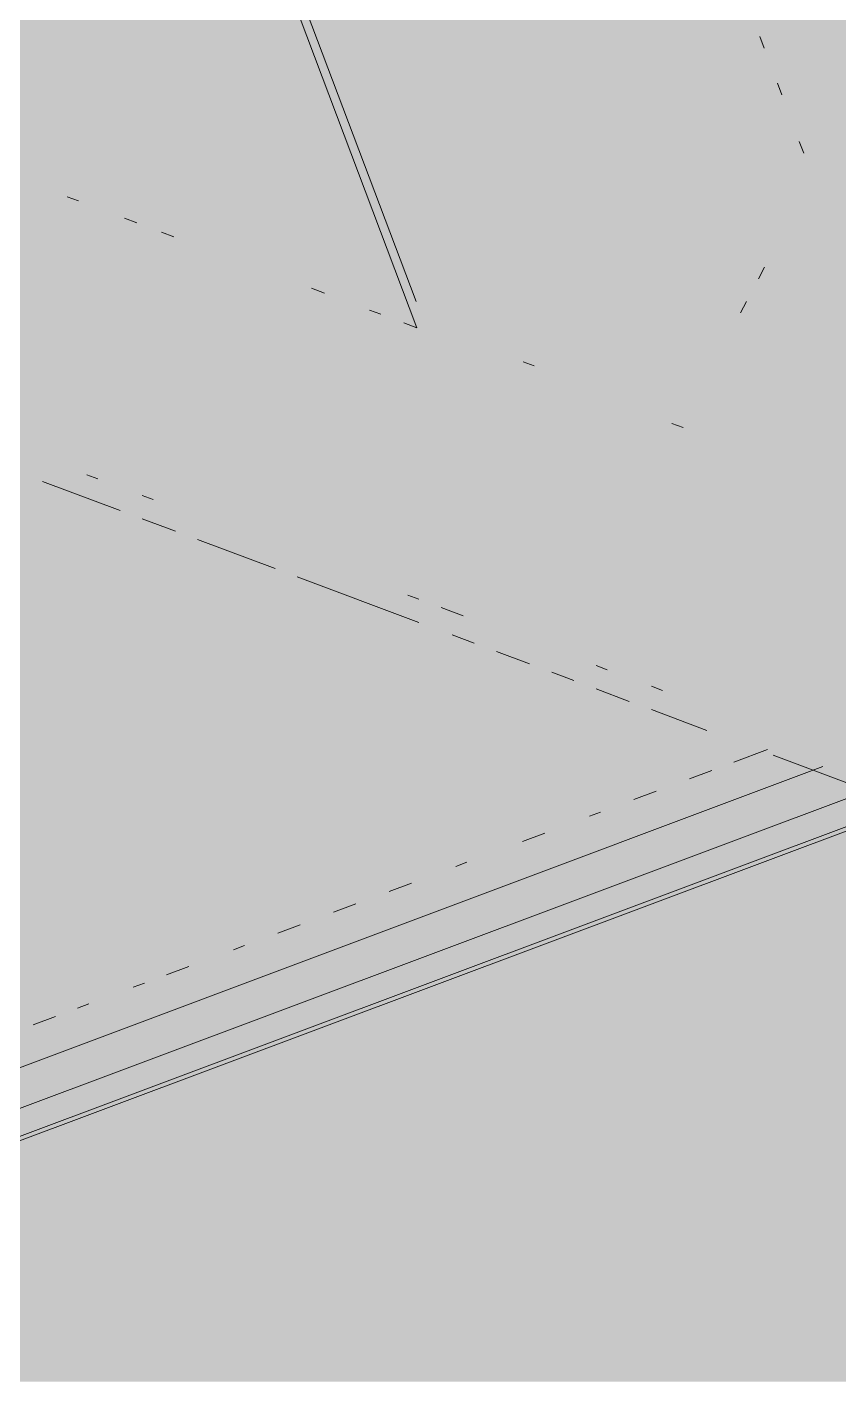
# Paper-space layout '03 3D Building and Roof' of a CAD drawing. Header units: millimetres. Extents: x 5 to 415, y 5 to 292.
# Drawn here: x 123.06 to 127.62, y 69.84 to 77.43 of the extents above; entities that cross this region are included whole.
import ezdxf

# ---------------------------------------------------------------- set-up
doc = ezdxf.new("R2010")
doc.units = ezdxf.units.MM
doc.layers.add('EXISTING', color=7, linetype='Continuous')
doc.layers.add('IMAGES', color=7, linetype='Continuous')

# ---------------------------------------------------------------- blocks, each defined once
blk = doc.blocks.new('SHEET_03')
at = {"layer": 'EXISTING', "color": 250, "lineweight": 9}
for p, q in [((124.552, 77.7235), (125.2433, 75.8934)), ((125.2482, 75.746), (124.5076, 77.7068)), ((127.1739, 77.3813), (127.1986, 77.316)), ((127.2727, 77.1199), (127.2974, 77.0545)), ((127.3961, 76.7931), (127.4208, 76.7277)), ((123.3467, 76.4583), (123.2838, 76.4819)), ((123.6049, 76.3616), (123.6743, 76.3356)), ((123.8132, 76.2836), (123.8826, 76.2575)), ((127.2009, 76.0858), (127.1672, 76.0218)), ((124.6557, 75.968), (124.7298, 75.9402)), ((127.0999, 75.894), (127.0662, 75.8301)), ((125.0453, 75.822), (124.9823, 75.8456)), ((125.1742, 75.7737), (125.2482, 75.746)), ((125.8446, 75.5559), (125.9075, 75.5323)), ((126.7438, 75.1857), (126.6809, 75.2093)), ((123.3941, 74.9212), (123.4563, 74.8979)), ((123.5806, 74.7202), (123.1454, 74.8832)), ((123.705, 74.8047), (123.7672, 74.7814)), ((123.8915, 74.6037), (123.705, 74.6736)), ((124.4511, 74.3941), (124.0159, 74.5571)), ((125.2594, 74.0913), (124.5755, 74.3475)), ((125.1973, 74.2457), (125.2594, 74.2224)), ((125.3838, 74.1758), (125.5081, 74.1292)), ((125.5703, 73.9748), (125.446, 74.0214)), ((125.8812, 73.8584), (125.6947, 73.9282)), ((126.2543, 73.8497), (126.3165, 73.8264)), ((126.1299, 73.7652), (126.0056, 73.8118)), ((126.4408, 73.6487), (126.2543, 73.7186)), ((126.5652, 73.7333), (126.6273, 73.71)), ((126.8761, 73.4857), (126.5652, 73.6021)), ((127.0291, 73.3073), (127.2166, 73.3775)), ((127.8087, 73.1363), (127.2491, 73.3459)), ((119.8436, 70.4029), (127.529, 73.2819)), ((126.7792, 73.2137), (126.9041, 73.2605)), ((127.8267, 73.165), (120.1413, 70.286)), ((126.4668, 73.0967), (126.5917, 73.1435)), ((120.3435, 70.2048), (127.9039, 73.037)), ((126.2168, 73.003), (126.2793, 73.0264)), ((120.3435, 70.1794), (127.7789, 72.9647)), ((125.8419, 72.8626), (125.9669, 72.9094)), ((125.467, 72.7222), (125.5295, 72.7456)), ((125.0921, 72.5817), (125.2171, 72.6285)), ((124.7797, 72.4647), (124.9047, 72.5115)), ((124.4673, 72.3477), (124.5923, 72.3945)), ((124.2174, 72.254), (124.2799, 72.2774)), ((123.8425, 72.1136), (123.9675, 72.1604)), ((123.655, 72.0434), (123.7175, 72.0668)), ((123.3426, 71.9263), (123.4051, 71.9498)), ((123.0927, 71.8327), (123.2177, 71.8795))]:
    blk.add_line(p, q, dxfattribs=at)
at = {"layer": 'IMAGES', "color": 7}
for points in [[(124.2841, 77.2), (124.4554, 77.2), (124.2841, 77.8857), (124.4554, 77.8857)], [(124.4554, 77.3714), (124.7982, 77.3714), (124.4554, 77.7143), (124.7982, 77.7143)], [(124.9695, 77.3714), (126.8545, 77.3714), (124.9695, 77.7143), (126.8545, 77.7143)], [(122.3991, 77.2), (124.2841, 77.2), (122.3991, 77.5429), (124.2841, 77.5429)], [(124.7982, 77.3714), (124.9695, 77.3714), (124.7982, 77.5429), (124.9695, 77.5429)], [(126.8545, 77.3714), (127.0259, 77.3714), (126.8545, 77.5429), (127.0259, 77.5429)], [(127.0259, 77.3714), (127.1973, 77.3714), (127.0259, 77.5429), (127.1973, 77.5429)], [(127.1973, 77.3714), (127.3686, 77.3714), (127.1973, 77.5429), (127.3686, 77.5429)], [(127.3686, 77.3714), (127.54, 77.3714), (127.3686, 77.5429), (127.54, 77.5429)], [(127.54, 77.2), (128.2254, 77.2), (127.54, 77.5429), (128.2254, 77.5429)], [(124.4554, 77.2), (124.6268, 77.2), (124.4554, 77.3714), (124.6268, 77.3714)], [(124.6268, 77.2), (124.7982, 77.2), (124.6268, 77.3714), (124.7982, 77.3714)], [(124.7982, 77.2), (124.9695, 77.2), (124.7982, 77.3714), (124.9695, 77.3714)], [(124.9695, 77.0286), (125.1409, 77.0286), (124.9695, 77.3714), (125.1409, 77.3714)], [(125.1409, 77.0286), (126.8545, 77.0286), (125.1409, 77.3714), (126.8545, 77.3714)], [(126.8545, 77.2), (127.0259, 77.2), (126.8545, 77.3714), (127.0259, 77.3714)], [(127.0259, 77.2), (127.3686, 77.2), (127.0259, 77.3714), (127.3686, 77.3714)], [(127.3686, 77.2), (127.54, 77.2), (127.3686, 77.3714), (127.54, 77.3714)], [(122.2277, 77.0286), (124.2841, 77.0286), (122.2277, 77.2), (124.2841, 77.2)], [(124.2841, 76.3429), (124.4554, 76.3429), (124.2841, 77.2), (124.4554, 77.2)], [(124.4554, 77.0286), (124.6268, 77.0286), (124.4554, 77.2), (124.6268, 77.2)], [(124.6268, 77.0286), (124.7982, 77.0286), (124.6268, 77.2), (124.7982, 77.2)], [(124.7982, 77.0286), (124.9695, 77.0286), (124.7982, 77.2), (124.9695, 77.2)], [(126.8545, 77.0286), (127.0259, 77.0286), (126.8545, 77.2), (127.0259, 77.2)], [(127.0259, 77.0286), (127.3686, 77.0286), (127.0259, 77.2), (127.3686, 77.2)], [(127.3686, 77.0286), (127.54, 77.0286), (127.3686, 77.2), (127.54, 77.2)], [(127.54, 76.8571), (127.7113, 76.8571), (127.54, 77.2), (127.7113, 77.2)], [(122.7418, 76.8571), (124.2841, 76.8571), (122.7418, 77.0286), (124.2841, 77.0286)], [(124.4554, 76.1714), (124.6268, 76.1714), (124.4554, 77.0286), (124.6268, 77.0286)], [(124.6268, 76.8571), (124.7982, 76.8571), (124.6268, 77.0286), (124.7982, 77.0286)], [(124.7982, 76.8571), (124.9695, 76.8571), (124.7982, 77.0286), (124.9695, 77.0286)], [(124.9695, 76.8571), (125.1409, 76.8571), (124.9695, 77.0286), (125.1409, 77.0286)], [(125.1409, 76.8571), (127.0259, 76.8571), (125.1409, 77.0286), (127.0259, 77.0286)], [(127.0259, 76.8571), (127.1973, 76.8571), (127.0259, 77.0286), (127.1973, 77.0286)], [(127.1973, 76.8571), (127.3686, 76.8571), (127.1973, 77.0286), (127.3686, 77.0286)], [(127.3686, 76.8571), (127.54, 76.8571), (127.3686, 77.0286), (127.54, 77.0286)], [(122.9132, 76.6857), (123.2559, 76.6857), (122.9132, 76.8571), (123.2559, 76.8571)], [(123.2559, 76.6857), (124.2841, 76.6857), (123.2559, 76.8571), (124.2841, 76.8571)], [(124.6268, 76.6857), (124.7982, 76.6857), (124.6268, 76.8571), (124.7982, 76.8571)], [(124.7982, 76.6857), (124.9695, 76.6857), (124.7982, 76.8571), (124.9695, 76.8571)], [(124.9695, 76.6857), (125.1409, 76.6857), (124.9695, 76.8571), (125.1409, 76.8571)], [(125.1409, 76.5143), (125.3123, 76.5143), (125.1409, 76.8571), (125.3123, 76.8571)], [(125.3123, 76.5143), (127.1973, 76.5143), (125.3123, 76.8571), (127.1973, 76.8571)], [(127.1973, 76.5143), (127.3686, 76.5143), (127.1973, 76.8571), (127.3686, 76.8571)], [(127.3686, 76.6857), (127.54, 76.6857), (127.3686, 76.8571), (127.54, 76.8571)], [(127.54, 76.1714), (127.7113, 76.1714), (127.54, 76.8571), (127.7113, 76.8571)], [(122.9132, 76.5143), (123.0845, 76.5143), (122.9132, 76.6857), (123.0845, 76.6857)], [(123.0845, 76.5143), (123.2559, 76.5143), (123.0845, 76.6857), (123.2559, 76.6857)], [(123.2559, 76.5143), (123.5986, 76.5143), (123.2559, 76.6857), (123.5986, 76.6857)], [(123.5986, 76.5143), (124.2841, 76.5143), (123.5986, 76.6857), (124.2841, 76.6857)], [(124.6268, 76.5143), (124.7982, 76.5143), (124.6268, 76.6857), (124.7982, 76.6857)], [(124.7982, 76.5143), (124.9695, 76.5143), (124.7982, 76.6857), (124.9695, 76.6857)], [(124.9695, 76.5143), (125.1409, 76.5143), (124.9695, 76.6857), (125.1409, 76.6857)], [(127.3686, 76.5143), (127.54, 76.5143), (127.3686, 76.6857), (127.54, 76.6857)], [(122.9132, 76.3429), (123.0845, 76.3429), (122.9132, 76.5143), (123.0845, 76.5143)], [(123.0845, 76.3429), (123.5986, 76.3429), (123.0845, 76.5143), (123.5986, 76.5143)], [(123.5986, 76.3429), (123.77, 76.3429), (123.5986, 76.5143), (123.77, 76.5143)], [(123.77, 76.3429), (123.9414, 76.3429), (123.77, 76.5143), (123.9414, 76.5143)], [(123.9414, 76.3429), (124.1127, 76.3429), (123.9414, 76.5143), (124.1127, 76.5143)], [(124.1127, 76.3429), (124.2841, 76.3429), (124.1127, 76.5143), (124.2841, 76.5143)], [(124.6268, 76.3429), (124.7982, 76.3429), (124.6268, 76.5143), (124.7982, 76.5143)], [(124.7982, 76.3429), (124.9695, 76.3429), (124.7982, 76.5143), (124.9695, 76.5143)], [(124.9695, 76.3429), (125.1409, 76.3429), (124.9695, 76.5143), (125.1409, 76.5143)], [(125.1409, 76.3429), (125.3123, 76.3429), (125.1409, 76.5143), (125.3123, 76.5143)], [(125.3123, 76.3429), (125.4836, 76.3429), (125.3123, 76.5143), (125.4836, 76.5143)], [(125.4836, 76.1714), (127.0259, 76.1714), (125.4836, 76.5143), (127.0259, 76.5143)], [(127.0259, 76.3429), (127.1973, 76.3429), (127.0259, 76.5143), (127.1973, 76.5143)], [(127.1973, 76.3429), (127.54, 76.3429), (127.1973, 76.5143), (127.54, 76.5143)], [(122.9132, 76.1714), (123.2559, 76.1714), (122.9132, 76.3429), (123.2559, 76.3429)], [(123.2559, 76.1714), (123.4273, 76.1714), (123.2559, 76.3429), (123.4273, 76.3429)], [(123.4273, 76.1714), (123.5986, 76.1714), (123.4273, 76.3429), (123.5986, 76.3429)], [(123.5986, 76.1714), (123.77, 76.1714), (123.5986, 76.3429), (123.77, 76.3429)], [(123.77, 76.1714), (123.9414, 76.1714), (123.77, 76.3429), (123.9414, 76.3429)], [(123.9414, 76.1714), (124.1127, 76.1714), (123.9414, 76.3429), (124.1127, 76.3429)], [(124.1127, 76.1714), (124.4554, 76.1714), (124.1127, 76.3429), (124.4554, 76.3429)], [(124.6268, 76.1714), (124.7982, 76.1714), (124.6268, 76.3429), (124.7982, 76.3429)], [(124.7982, 76.1714), (124.9695, 76.1714), (124.7982, 76.3429), (124.9695, 76.3429)], [(124.9695, 76.1714), (125.3123, 76.1714), (124.9695, 76.3429), (125.3123, 76.3429)], [(125.3123, 76.1714), (125.4836, 76.1714), (125.3123, 76.3429), (125.4836, 76.3429)], [(127.0259, 76.1714), (127.1973, 76.1714), (127.0259, 76.3429), (127.1973, 76.3429)], [(127.1973, 76.1714), (127.3686, 76.1714), (127.1973, 76.3429), (127.3686, 76.3429)], [(127.3686, 76.1714), (127.54, 76.1714), (127.3686, 76.3429), (127.54, 76.3429)], [(121.5423, 76), (123.2559, 76), (121.5423, 76.1714), (123.2559, 76.1714)], [(123.2559, 76), (123.5986, 76), (123.2559, 76.1714), (123.5986, 76.1714)], [(123.5986, 76), (123.77, 76), (123.5986, 76.1714), (123.77, 76.1714)], [(123.77, 76), (123.9414, 76), (123.77, 76.1714), (123.9414, 76.1714)], [(123.9414, 76), (124.2841, 76), (123.9414, 76.1714), (124.2841, 76.1714)], [(124.2841, 76), (124.4554, 76), (124.2841, 76.1714), (124.4554, 76.1714)], [(124.4554, 76), (124.6268, 76), (124.4554, 76.1714), (124.6268, 76.1714)], [(124.6268, 76), (124.7982, 76), (124.6268, 76.1714), (124.7982, 76.1714)], [(124.7982, 76), (124.9695, 76), (124.7982, 76.1714), (124.9695, 76.1714)], [(124.9695, 76), (125.1409, 76), (124.9695, 76.1714), (125.1409, 76.1714)], [(125.1409, 76), (125.3123, 76), (125.1409, 76.1714), (125.3123, 76.1714)], [(125.3123, 76), (125.4836, 76), (125.3123, 76.1714), (125.4836, 76.1714)], [(125.4836, 76), (126.8545, 76), (125.4836, 76.1714), (126.8545, 76.1714)], [(126.8545, 75.8286), (127.0259, 75.8286), (126.8545, 76.1714), (127.0259, 76.1714)], [(127.0259, 76), (127.3686, 76), (127.0259, 76.1714), (127.3686, 76.1714)], [(127.3686, 75.8286), (127.54, 75.8286), (127.3686, 76.1714), (127.54, 76.1714)], [(127.54, 76), (128.2254, 76), (127.54, 76.1714), (128.2254, 76.1714)], [(122.0564, 75.8286), (123.77, 75.8286), (122.0564, 76), (123.77, 76)], [(123.77, 75.8286), (123.9414, 75.8286), (123.77, 76), (123.9414, 76)], [(123.9414, 75.8286), (124.1127, 75.8286), (123.9414, 76), (124.1127, 76)], [(124.1127, 75.8286), (124.2841, 75.8286), (124.1127, 76), (124.2841, 76)], [(124.2841, 75.8286), (124.4554, 75.8286), (124.2841, 76), (124.4554, 76)], [(124.4554, 75.8286), (124.6268, 75.8286), (124.4554, 76), (124.6268, 76)], [(124.6268, 75.8286), (124.7982, 75.8286), (124.6268, 76), (124.7982, 76)], [(124.7982, 75.6571), (124.9695, 75.6571), (124.7982, 76), (124.9695, 76)], [(124.9695, 75.8286), (125.1409, 75.8286), (124.9695, 76), (125.1409, 76)], [(125.1409, 75.6571), (125.3123, 75.6571), (125.1409, 76), (125.3123, 76)], [(125.3123, 75.8286), (125.4836, 75.8286), (125.3123, 76), (125.4836, 76)], [(125.4836, 75.8286), (125.655, 75.8286), (125.4836, 76), (125.655, 76)], [(125.655, 75.8286), (126.8545, 75.8286), (125.655, 76), (126.8545, 76)], [(127.0259, 75.8286), (127.1973, 75.8286), (127.0259, 76), (127.1973, 76)], [(127.1973, 75.8286), (127.3686, 75.8286), (127.1973, 76), (127.3686, 76)], [(127.54, 75.8286), (128.3968, 75.8286), (127.54, 76), (128.3968, 76)], [(122.5704, 75.6571), (124.2841, 75.6571), (122.5704, 75.8286), (124.2841, 75.8286)], [(124.2841, 75.6571), (124.4554, 75.6571), (124.2841, 75.8286), (124.4554, 75.8286)], [(124.4554, 75.6571), (124.6268, 75.6571), (124.4554, 75.8286), (124.6268, 75.8286)], [(124.6268, 75.6571), (124.7982, 75.6571), (124.6268, 75.8286), (124.7982, 75.8286)], [(124.9695, 75.6571), (125.1409, 75.6571), (124.9695, 75.8286), (125.1409, 75.8286)], [(125.3123, 75.6571), (125.4836, 75.6571), (125.3123, 75.8286), (125.4836, 75.8286)], [(125.4836, 75.6571), (125.655, 75.6571), (125.4836, 75.8286), (125.655, 75.8286)], [(125.655, 75.6571), (125.8263, 75.6571), (125.655, 75.8286), (125.8263, 75.8286)], [(125.8263, 75.6571), (125.9977, 75.6571), (125.8263, 75.8286), (125.9977, 75.8286)], [(125.9977, 75.6571), (126.6832, 75.6571), (125.9977, 75.8286), (126.6832, 75.8286)], [(126.6832, 75.6571), (126.8545, 75.6571), (126.6832, 75.8286), (126.8545, 75.8286)], [(126.8545, 75.4857), (127.0259, 75.4857), (126.8545, 75.8286), (127.0259, 75.8286)], [(127.0259, 75.6571), (127.1973, 75.6571), (127.0259, 75.8286), (127.1973, 75.8286)], [(127.1973, 75.6571), (127.3686, 75.6571), (127.1973, 75.8286), (127.3686, 75.8286)], [(127.3686, 75.4857), (128.3968, 75.4857), (127.3686, 75.8286), (128.3968, 75.8286)], [(122.9132, 75.4857), (123.0845, 75.4857), (122.9132, 75.6571), (123.0845, 75.6571)], [(123.0845, 75.4857), (123.2559, 75.4857), (123.0845, 75.6571), (123.2559, 75.6571)], [(123.2559, 75.4857), (124.6268, 75.4857), (123.2559, 75.6571), (124.6268, 75.6571)], [(124.6268, 75.4857), (125.1409, 75.4857), (124.6268, 75.6571), (125.1409, 75.6571)], [(125.1409, 75.4857), (125.4836, 75.4857), (125.1409, 75.6571), (125.4836, 75.6571)], [(125.4836, 75.4857), (125.655, 75.4857), (125.4836, 75.6571), (125.655, 75.6571)], [(125.655, 75.4857), (125.8263, 75.4857), (125.655, 75.6571), (125.8263, 75.6571)], [(125.8263, 75.3143), (125.9977, 75.3143), (125.8263, 75.6571), (125.9977, 75.6571)], [(125.9977, 75.4857), (126.1691, 75.4857), (125.9977, 75.6571), (126.1691, 75.6571)], [(126.1691, 75.4857), (126.3404, 75.4857), (126.1691, 75.6571), (126.3404, 75.6571)], [(126.3404, 75.4857), (126.5118, 75.4857), (126.3404, 75.6571), (126.5118, 75.6571)], [(126.5118, 75.4857), (126.8545, 75.4857), (126.5118, 75.6571), (126.8545, 75.6571)], [(127.0259, 75.4857), (127.1973, 75.4857), (127.0259, 75.6571), (127.1973, 75.6571)], [(127.1973, 75.4857), (127.3686, 75.4857), (127.1973, 75.6571), (127.3686, 75.6571)], [(122.7418, 75.3143), (123.0845, 75.3143), (122.7418, 75.4857), (123.0845, 75.4857)], [(123.0845, 75.3143), (123.2559, 75.3143), (123.0845, 75.4857), (123.2559, 75.4857)], [(123.2559, 75.3143), (123.4273, 75.3143), (123.2559, 75.4857), (123.4273, 75.4857)], [(123.4273, 75.3143), (125.1409, 75.3143), (123.4273, 75.4857), (125.1409, 75.4857)], [(125.1409, 75.3143), (125.4836, 75.3143), (125.1409, 75.4857), (125.4836, 75.4857)], [(125.4836, 75.3143), (125.655, 75.3143), (125.4836, 75.4857), (125.655, 75.4857)], [(125.655, 75.3143), (125.8263, 75.3143), (125.655, 75.4857), (125.8263, 75.4857)], [(125.9977, 75.3143), (126.1691, 75.3143), (125.9977, 75.4857), (126.1691, 75.4857)], [(126.1691, 75.3143), (126.3404, 75.3143), (126.1691, 75.4857), (126.3404, 75.4857)], [(126.3404, 75.3143), (126.5118, 75.3143), (126.3404, 75.4857), (126.5118, 75.4857)], [(126.5118, 75.3143), (126.6832, 75.3143), (126.5118, 75.4857), (126.6832, 75.4857)], [(126.6832, 75.3143), (126.8545, 75.3143), (126.6832, 75.4857), (126.8545, 75.4857)], [(126.8545, 75.3143), (127.1973, 75.3143), (126.8545, 75.4857), (127.1973, 75.4857)], [(127.1973, 75.3143), (128.2254, 75.3143), (127.1973, 75.4857), (128.2254, 75.4857)], [(122.7418, 75.1429), (123.0845, 75.1429), (122.7418, 75.3143), (123.0845, 75.3143)], [(123.0845, 75.1429), (123.2559, 75.1429), (123.0845, 75.3143), (123.2559, 75.3143)], [(123.2559, 75.1429), (123.77, 75.1429), (123.2559, 75.3143), (123.77, 75.3143)], [(123.77, 75.1429), (123.9414, 75.1429), (123.77, 75.3143), (123.9414, 75.3143)], [(123.9414, 75.1429), (125.4836, 75.1429), (123.9414, 75.3143), (125.4836, 75.3143)], [(125.4836, 75.1429), (125.655, 75.1429), (125.4836, 75.3143), (125.655, 75.3143)], [(125.655, 75.1429), (125.8263, 75.1429), (125.655, 75.3143), (125.8263, 75.3143)], [(125.8263, 75.1429), (125.9977, 75.1429), (125.8263, 75.3143), (125.9977, 75.3143)], [(125.9977, 75.1429), (126.1691, 75.1429), (125.9977, 75.3143), (126.1691, 75.3143)], [(126.1691, 75.1429), (126.3404, 75.1429), (126.1691, 75.3143), (126.3404, 75.3143)], [(126.3404, 75.1429), (126.5118, 75.1429), (126.3404, 75.3143), (126.5118, 75.3143)], [(126.5118, 75.1429), (126.8545, 75.1429), (126.5118, 75.3143), (126.8545, 75.3143)], [(126.8545, 75.1429), (127.0259, 75.1429), (126.8545, 75.3143), (127.0259, 75.3143)], [(127.0259, 75.1429), (127.1973, 75.1429), (127.0259, 75.3143), (127.1973, 75.3143)], [(127.1973, 75.1429), (127.3686, 75.1429), (127.1973, 75.3143), (127.3686, 75.3143)], [(127.3686, 75.1429), (128.2254, 75.1429), (127.3686, 75.3143), (128.2254, 75.3143)], [(122.9132, 74.8), (123.0845, 74.8), (122.9132, 75.1429), (123.0845, 75.1429)], [(123.0845, 74.9714), (123.2559, 74.9714), (123.0845, 75.1429), (123.2559, 75.1429)], [(123.2559, 74.9714), (123.4273, 74.9714), (123.2559, 75.1429), (123.4273, 75.1429)], [(123.4273, 74.9714), (123.5986, 74.9714), (123.4273, 75.1429), (123.5986, 75.1429)], [(123.5986, 74.9714), (123.77, 74.9714), (123.5986, 75.1429), (123.77, 75.1429)], [(123.77, 74.9714), (123.9414, 74.9714), (123.77, 75.1429), (123.9414, 75.1429)], [(123.9414, 74.9714), (124.2841, 74.9714), (123.9414, 75.1429), (124.2841, 75.1429)], [(124.2841, 74.9714), (124.7982, 74.9714), (124.2841, 75.1429), (124.7982, 75.1429)], [(124.7982, 74.9714), (124.9695, 74.9714), (124.7982, 75.1429), (124.9695, 75.1429)], [(124.9695, 74.9714), (125.9977, 74.9714), (124.9695, 75.1429), (125.9977, 75.1429)], [(125.9977, 74.9714), (126.1691, 74.9714), (125.9977, 75.1429), (126.1691, 75.1429)], [(126.1691, 74.9714), (126.3404, 74.9714), (126.1691, 75.1429), (126.3404, 75.1429)], [(126.3404, 74.9714), (126.5118, 74.9714), (126.3404, 75.1429), (126.5118, 75.1429)], [(126.5118, 74.9714), (126.6832, 74.9714), (126.5118, 75.1429), (126.6832, 75.1429)], [(126.6832, 74.9714), (126.8545, 74.9714), (126.6832, 75.1429), (126.8545, 75.1429)], [(126.8545, 74.9714), (127.1973, 74.9714), (126.8545, 75.1429), (127.1973, 75.1429)], [(127.1973, 74.9714), (127.3686, 74.9714), (127.1973, 75.1429), (127.3686, 75.1429)], [(127.3686, 74.9714), (127.7113, 74.9714), (127.3686, 75.1429), (127.7113, 75.1429)], [(123.0845, 74.8), (123.2559, 74.8), (123.0845, 74.9714), (123.2559, 74.9714)], [(123.2559, 74.8), (123.4273, 74.8), (123.2559, 74.9714), (123.4273, 74.9714)], [(123.4273, 74.8), (123.5986, 74.8), (123.4273, 74.9714), (123.5986, 74.9714)], [(123.5986, 74.8), (123.77, 74.8), (123.5986, 74.9714), (123.77, 74.9714)], [(123.77, 74.8), (124.1127, 74.8), (123.77, 74.9714), (124.1127, 74.9714)], [(124.1127, 74.8), (124.6268, 74.8), (124.1127, 74.9714), (124.6268, 74.9714)], [(124.6268, 74.8), (124.7982, 74.8), (124.6268, 74.9714), (124.7982, 74.9714)], [(124.7982, 74.8), (124.9695, 74.8), (124.7982, 74.9714), (124.9695, 74.9714)], [(124.9695, 74.8), (125.1409, 74.8), (124.9695, 74.9714), (125.1409, 74.9714)], [(125.1409, 74.8), (126.5118, 74.8), (125.1409, 74.9714), (126.5118, 74.9714)], [(126.5118, 74.8), (126.6832, 74.8), (126.5118, 74.9714), (126.6832, 74.9714)], [(126.6832, 74.8), (126.8545, 74.8), (126.6832, 74.9714), (126.8545, 74.9714)], [(126.8545, 74.8), (127.0259, 74.8), (126.8545, 74.9714), (127.0259, 74.9714)], [(127.0259, 74.8), (127.1973, 74.8), (127.0259, 74.9714), (127.1973, 74.9714)], [(127.1973, 74.8), (127.54, 74.8), (127.1973, 74.9714), (127.54, 74.9714)], [(127.54, 74.8), (127.7113, 74.8), (127.54, 74.9714), (127.7113, 74.9714)], [(122.9132, 74.6286), (123.0845, 74.6286), (122.9132, 74.8), (123.0845, 74.8)], [(123.0845, 74.6286), (123.4273, 74.6286), (123.0845, 74.8), (123.4273, 74.8)], [(123.4273, 74.6286), (123.9414, 74.6286), (123.4273, 74.8), (123.9414, 74.8)], [(123.9414, 74.4571), (124.1127, 74.4571), (123.9414, 74.8), (124.1127, 74.8)], [(124.1127, 74.6286), (124.2841, 74.6286), (124.1127, 74.8), (124.2841, 74.8)], [(124.2841, 74.6286), (124.4554, 74.6286), (124.2841, 74.8), (124.4554, 74.8)], [(124.4554, 74.6286), (124.7982, 74.6286), (124.4554, 74.8), (124.7982, 74.8)], [(124.7982, 74.6286), (124.9695, 74.6286), (124.7982, 74.8), (124.9695, 74.8)], [(124.9695, 74.4571), (125.1409, 74.4571), (124.9695, 74.8), (125.1409, 74.8)], [(125.1409, 74.6286), (126.8545, 74.6286), (125.1409, 74.8), (126.8545, 74.8)], [(126.8545, 74.6286), (127.0259, 74.6286), (126.8545, 74.8), (127.0259, 74.8)], [(127.0259, 74.6286), (127.1973, 74.6286), (127.0259, 74.8), (127.1973, 74.8)], [(127.1973, 74.6286), (127.54, 74.6286), (127.1973, 74.8), (127.54, 74.8)], [(127.54, 74.6286), (127.7113, 74.6286), (127.54, 74.8), (127.7113, 74.8)], [(113.6596, 74.4571), (123.0845, 74.4571), (113.6596, 74.6286), (123.0845, 74.6286)], [(123.0845, 74.4571), (123.4273, 74.4571), (123.0845, 74.6286), (123.4273, 74.6286)], [(123.4273, 74.4571), (123.5986, 74.4571), (123.4273, 74.6286), (123.5986, 74.6286)], [(123.5986, 74.4571), (123.77, 74.4571), (123.5986, 74.6286), (123.77, 74.6286)], [(123.77, 74.4571), (123.9414, 74.4571), (123.77, 74.6286), (123.9414, 74.6286)], [(124.1127, 74.4571), (124.2841, 74.4571), (124.1127, 74.6286), (124.2841, 74.6286)], [(124.2841, 74.4571), (124.4554, 74.4571), (124.2841, 74.6286), (124.4554, 74.6286)], [(124.4554, 74.4571), (124.6268, 74.4571), (124.4554, 74.6286), (124.6268, 74.6286)], [(124.6268, 74.4571), (124.7982, 74.4571), (124.6268, 74.6286), (124.7982, 74.6286)], [(124.7982, 74.4571), (124.9695, 74.4571), (124.7982, 74.6286), (124.9695, 74.6286)], [(125.1409, 74.4571), (125.4836, 74.4571), (125.1409, 74.6286), (125.4836, 74.6286)], [(125.4836, 74.2857), (125.655, 74.2857), (125.4836, 74.6286), (125.655, 74.6286)], [(125.655, 74.4571), (127.54, 74.4571), (125.655, 74.6286), (127.54, 74.6286)], [(127.54, 74.4571), (127.7113, 74.4571), (127.54, 74.6286), (127.7113, 74.6286)], [(113.3168, 74.2857), (123.4273, 74.2857), (113.3168, 74.4571), (123.4273, 74.4571)], [(123.4273, 74.2857), (123.5986, 74.2857), (123.4273, 74.4571), (123.5986, 74.4571)], [(123.5986, 74.2857), (123.9414, 74.2857), (123.5986, 74.4571), (123.9414, 74.4571)], [(123.9414, 74.2857), (124.2841, 74.2857), (123.9414, 74.4571), (124.2841, 74.4571)], [(124.2841, 74.2857), (124.4554, 74.2857), (124.2841, 74.4571), (124.4554, 74.4571)], [(124.4554, 74.2857), (124.6268, 74.2857), (124.4554, 74.4571), (124.6268, 74.4571)], [(124.6268, 74.2857), (124.7982, 74.2857), (124.6268, 74.4571), (124.7982, 74.4571)], [(124.7982, 74.2857), (125.1409, 74.2857), (124.7982, 74.4571), (125.1409, 74.4571)], [(125.1409, 74.2857), (125.3123, 74.2857), (125.1409, 74.4571), (125.3123, 74.4571)], [(125.3123, 74.2857), (125.4836, 74.2857), (125.3123, 74.4571), (125.4836, 74.4571)], [(125.655, 74.2857), (125.9977, 74.2857), (125.655, 74.4571), (125.9977, 74.4571)], [(125.9977, 74.2857), (126.3404, 74.2857), (125.9977, 74.4571), (126.3404, 74.4571)], [(126.3404, 74.2857), (126.5118, 74.2857), (126.3404, 74.4571), (126.5118, 74.4571)], [(126.5118, 74.2857), (126.6832, 74.2857), (126.5118, 74.4571), (126.6832, 74.4571)], [(126.6832, 74.2857), (127.7113, 74.2857), (126.6832, 74.4571), (127.7113, 74.4571)], [(112.8027, 74.1143), (123.9414, 74.1143), (112.8027, 74.2857), (123.9414, 74.2857)], [(123.9414, 74.1143), (124.4554, 74.1143), (123.9414, 74.2857), (124.4554, 74.2857)], [(124.4554, 74.1143), (124.6268, 74.1143), (124.4554, 74.2857), (124.6268, 74.2857)], [(124.6268, 74.1143), (124.9695, 74.1143), (124.6268, 74.2857), (124.9695, 74.2857)], [(124.9695, 74.1143), (125.1409, 74.1143), (124.9695, 74.2857), (125.1409, 74.2857)], [(125.1409, 74.1143), (125.3123, 74.1143), (125.1409, 74.2857), (125.3123, 74.2857)], [(125.3123, 73.9429), (125.4836, 73.9429), (125.3123, 74.2857), (125.4836, 74.2857)], [(125.4836, 74.1143), (125.655, 74.1143), (125.4836, 74.2857), (125.655, 74.2857)], [(125.655, 74.1143), (125.8263, 74.1143), (125.655, 74.2857), (125.8263, 74.2857)], [(125.8263, 74.1143), (126.1691, 74.1143), (125.8263, 74.2857), (126.1691, 74.2857)], [(126.1691, 74.1143), (126.5118, 74.1143), (126.1691, 74.2857), (126.5118, 74.2857)], [(126.5118, 74.1143), (126.6832, 74.1143), (126.5118, 74.2857), (126.6832, 74.2857)], [(126.6832, 74.1143), (126.8545, 74.1143), (126.6832, 74.2857), (126.8545, 74.2857)], [(126.8545, 74.1143), (128.2254, 74.1143), (126.8545, 74.2857), (128.2254, 74.2857)], [(112.2887, 73.9429), (124.4554, 73.9429), (112.2887, 74.1143), (124.4554, 74.1143)], [(124.4554, 73.9429), (124.6268, 73.9429), (124.4554, 74.1143), (124.6268, 74.1143)], [(124.6268, 73.9429), (124.7982, 73.9429), (124.6268, 74.1143), (124.7982, 74.1143)], [(124.7982, 73.9429), (125.1409, 73.9429), (124.7982, 74.1143), (125.1409, 74.1143)], [(125.1409, 73.9429), (125.3123, 73.9429), (125.1409, 74.1143), (125.3123, 74.1143)], [(125.4836, 73.9429), (125.655, 73.9429), (125.4836, 74.1143), (125.655, 74.1143)], [(125.655, 73.9429), (125.9977, 73.9429), (125.655, 74.1143), (125.9977, 74.1143)], [(125.9977, 73.9429), (126.1691, 73.9429), (125.9977, 74.1143), (126.1691, 74.1143)], [(126.1691, 73.9429), (126.3404, 73.9429), (126.1691, 74.1143), (126.3404, 74.1143)], [(126.3404, 73.9429), (126.5118, 73.9429), (126.3404, 74.1143), (126.5118, 74.1143)], [(126.5118, 73.9429), (126.6832, 73.9429), (126.5118, 74.1143), (126.6832, 74.1143)], [(126.6832, 73.9429), (127.0259, 73.9429), (126.6832, 74.1143), (127.0259, 74.1143)], [(127.0259, 73.9429), (127.1973, 73.9429), (127.0259, 74.1143), (127.1973, 74.1143)], [(127.1973, 73.9429), (128.2254, 73.9429), (127.1973, 74.1143), (128.2254, 74.1143)], [(111.9459, 73.7714), (124.7982, 73.7714), (111.9459, 73.9429), (124.7982, 73.9429)], [(124.7982, 73.7714), (125.1409, 73.7714), (124.7982, 73.9429), (125.1409, 73.9429)], [(125.1409, 73.7714), (125.3123, 73.7714), (125.1409, 73.9429), (125.3123, 73.9429)], [(125.3123, 73.7714), (125.4836, 73.7714), (125.3123, 73.9429), (125.4836, 73.9429)], [(125.4836, 73.7714), (125.655, 73.7714), (125.4836, 73.9429), (125.655, 73.9429)], [(125.655, 73.7714), (126.1691, 73.7714), (125.655, 73.9429), (126.1691, 73.9429)], [(126.1691, 73.7714), (126.3404, 73.7714), (126.1691, 73.9429), (126.3404, 73.9429)], [(126.3404, 73.7714), (126.6832, 73.7714), (126.3404, 73.9429), (126.6832, 73.9429)], [(126.6832, 73.7714), (126.8545, 73.7714), (126.6832, 73.9429), (126.8545, 73.9429)], [(126.8545, 73.7714), (127.1973, 73.7714), (126.8545, 73.9429), (127.1973, 73.9429)], [(127.1973, 73.6), (127.3686, 73.6), (127.1973, 73.9429), (127.3686, 73.9429)], [(127.3686, 73.7714), (128.3968, 73.7714), (127.3686, 73.9429), (128.3968, 73.9429)], [(111.7746, 73.6), (125.3123, 73.6), (111.7746, 73.7714), (125.3123, 73.7714)], [(125.3123, 73.6), (125.4836, 73.6), (125.3123, 73.7714), (125.4836, 73.7714)], [(125.4836, 73.6), (125.655, 73.6), (125.4836, 73.7714), (125.655, 73.7714)], [(125.655, 73.6), (125.9977, 73.6), (125.655, 73.7714), (125.9977, 73.7714)], [(125.9977, 73.6), (126.3404, 73.6), (125.9977, 73.7714), (126.3404, 73.7714)], [(126.3404, 73.6), (126.5118, 73.6), (126.3404, 73.7714), (126.5118, 73.7714)], [(126.5118, 73.4286), (126.6832, 73.4286), (126.5118, 73.7714), (126.6832, 73.7714)], [(126.6832, 73.6), (126.8545, 73.6), (126.6832, 73.7714), (126.8545, 73.7714)], [(126.8545, 73.6), (127.0259, 73.6), (126.8545, 73.7714), (127.0259, 73.7714)], [(127.0259, 73.6), (127.1973, 73.6), (127.0259, 73.7714), (127.1973, 73.7714)], [(127.3686, 73.6), (127.7113, 73.6), (127.3686, 73.7714), (127.7113, 73.7714)], [(112.1173, 73.4286), (125.8263, 73.4286), (112.1173, 73.6), (125.8263, 73.6)], [(125.8263, 73.4286), (125.9977, 73.4286), (125.8263, 73.6), (125.9977, 73.6)], [(125.9977, 73.4286), (126.1691, 73.4286), (125.9977, 73.6), (126.1691, 73.6)], [(126.1691, 73.4286), (126.3404, 73.4286), (126.1691, 73.6), (126.3404, 73.6)], [(126.3404, 73.4286), (126.5118, 73.4286), (126.3404, 73.6), (126.5118, 73.6)], [(126.6832, 73.4286), (127.0259, 73.4286), (126.6832, 73.6), (127.0259, 73.6)], [(127.0259, 73.4286), (127.3686, 73.4286), (127.0259, 73.6), (127.3686, 73.6)], [(127.3686, 73.4286), (127.54, 73.4286), (127.3686, 73.6), (127.54, 73.6)], [(127.54, 73.4286), (127.7113, 73.4286), (127.54, 73.6), (127.7113, 73.6)], [(112.46, 73.2571), (125.9977, 73.2571), (112.46, 73.4286), (125.9977, 73.4286)], [(125.9977, 73.2571), (126.1691, 73.2571), (125.9977, 73.4286), (126.1691, 73.4286)], [(126.1691, 73.2571), (126.5118, 73.2571), (126.1691, 73.4286), (126.5118, 73.4286)], [(126.5118, 73.2571), (126.8545, 73.2571), (126.5118, 73.4286), (126.8545, 73.4286)], [(126.8545, 73.2571), (127.0259, 73.2571), (126.8545, 73.4286), (127.0259, 73.4286)], [(127.0259, 73.2571), (127.1973, 73.2571), (127.0259, 73.4286), (127.1973, 73.4286)], [(127.1973, 73.2571), (127.3686, 73.2571), (127.1973, 73.4286), (127.3686, 73.4286)], [(127.3686, 73.2571), (127.54, 73.2571), (127.3686, 73.4286), (127.54, 73.4286)], [(127.54, 73.2571), (127.7113, 73.2571), (127.54, 73.4286), (127.7113, 73.4286)], [(113.1455, 73.0857), (125.655, 73.0857), (113.1455, 73.2571), (125.655, 73.2571)], [(125.655, 73.0857), (125.8263, 73.0857), (125.655, 73.2571), (125.8263, 73.2571)], [(125.8263, 73.0857), (125.9977, 73.0857), (125.8263, 73.2571), (125.9977, 73.2571)], [(125.9977, 72.9143), (126.1691, 72.9143), (125.9977, 73.2571), (126.1691, 73.2571)], [(126.1691, 73.0857), (126.3404, 73.0857), (126.1691, 73.2571), (126.3404, 73.2571)], [(126.3404, 73.0857), (126.5118, 73.0857), (126.3404, 73.2571), (126.5118, 73.2571)], [(126.5118, 73.0857), (127.3686, 73.0857), (126.5118, 73.2571), (127.3686, 73.2571)], [(127.3686, 73.0857), (128.0541, 73.0857), (127.3686, 73.2571), (128.0541, 73.2571)], [(113.3168, 72.9143), (125.1409, 72.9143), (113.3168, 73.0857), (125.1409, 73.0857)], [(125.1409, 72.9143), (125.3123, 72.9143), (125.1409, 73.0857), (125.3123, 73.0857)], [(125.3123, 72.9143), (125.655, 72.9143), (125.3123, 73.0857), (125.655, 73.0857)], [(125.655, 72.9143), (125.8263, 72.9143), (125.655, 73.0857), (125.8263, 73.0857)], [(125.8263, 72.9143), (125.9977, 72.9143), (125.8263, 73.0857), (125.9977, 73.0857)], [(126.1691, 72.9143), (126.6832, 72.9143), (126.1691, 73.0857), (126.6832, 73.0857)], [(126.6832, 72.9143), (127.0259, 72.9143), (126.6832, 73.0857), (127.0259, 73.0857)], [(127.0259, 72.9143), (127.3686, 72.9143), (127.0259, 73.0857), (127.3686, 73.0857)], [(127.3686, 72.9143), (127.7113, 72.9143), (127.3686, 73.0857), (127.7113, 73.0857)], [(114.0023, 72.7429), (124.7982, 72.7429), (114.0023, 72.9143), (124.7982, 72.9143)], [(124.7982, 72.7429), (125.1409, 72.7429), (124.7982, 72.9143), (125.1409, 72.9143)], [(125.1409, 72.7429), (125.3123, 72.7429), (125.1409, 72.9143), (125.3123, 72.9143)], [(125.3123, 72.7429), (125.4836, 72.7429), (125.3123, 72.9143), (125.4836, 72.9143)], [(125.4836, 72.7429), (125.655, 72.7429), (125.4836, 72.9143), (125.655, 72.9143)], [(125.655, 72.7429), (125.8263, 72.7429), (125.655, 72.9143), (125.8263, 72.9143)], [(125.8263, 72.7429), (125.9977, 72.7429), (125.8263, 72.9143), (125.9977, 72.9143)], [(125.9977, 72.7429), (126.3404, 72.7429), (125.9977, 72.9143), (126.3404, 72.9143)], [(126.3404, 72.7429), (127.0259, 72.7429), (126.3404, 72.9143), (127.0259, 72.9143)], [(127.0259, 72.7429), (127.3686, 72.7429), (127.0259, 72.9143), (127.3686, 72.9143)], [(127.3686, 72.7429), (127.54, 72.7429), (127.3686, 72.9143), (127.54, 72.9143)], [(127.54, 72.7429), (127.8827, 72.7429), (127.54, 72.9143), (127.8827, 72.9143)], [(114.345, 72.5714), (124.2841, 72.5714), (114.345, 72.7429), (124.2841, 72.7429)], [(124.2841, 72.5714), (124.6268, 72.5714), (124.2841, 72.7429), (124.6268, 72.7429)], [(124.6268, 72.5714), (124.7982, 72.5714), (124.6268, 72.7429), (124.7982, 72.7429)], [(124.7982, 72.5714), (125.1409, 72.5714), (124.7982, 72.7429), (125.1409, 72.7429)], [(125.1409, 72.5714), (125.3123, 72.5714), (125.1409, 72.7429), (125.3123, 72.7429)], [(125.3123, 72.5714), (125.655, 72.5714), (125.3123, 72.7429), (125.655, 72.7429)], [(125.655, 72.4), (125.8263, 72.4), (125.655, 72.7429), (125.8263, 72.7429)], [(125.8263, 72.4), (126.3404, 72.4), (125.8263, 72.7429), (126.3404, 72.7429)], [(126.3404, 72.5714), (126.5118, 72.5714), (126.3404, 72.7429), (126.5118, 72.7429)], [(126.5118, 72.5714), (126.6832, 72.5714), (126.5118, 72.7429), (126.6832, 72.7429)], [(126.6832, 72.5714), (127.1973, 72.5714), (126.6832, 72.7429), (127.1973, 72.7429)], [(127.1973, 72.5714), (127.3686, 72.5714), (127.1973, 72.7429), (127.3686, 72.7429)], [(127.3686, 72.5714), (127.54, 72.5714), (127.3686, 72.7429), (127.54, 72.7429)], [(127.54, 72.5714), (127.7113, 72.5714), (127.54, 72.7429), (127.7113, 72.7429)], [(114.8591, 72.4), (123.77, 72.4), (114.8591, 72.5714), (123.77, 72.5714)], [(123.77, 72.4), (123.9414, 72.4), (123.77, 72.5714), (123.9414, 72.5714)], [(123.9414, 72.4), (124.1127, 72.4), (123.9414, 72.5714), (124.1127, 72.5714)], [(124.1127, 72.4), (124.2841, 72.4), (124.1127, 72.5714), (124.2841, 72.5714)], [(124.2841, 72.4), (124.4554, 72.4), (124.2841, 72.5714), (124.4554, 72.5714)], [(124.4554, 72.4), (124.6268, 72.4), (124.4554, 72.5714), (124.6268, 72.5714)], [(124.6268, 72.4), (124.7982, 72.4), (124.6268, 72.5714), (124.7982, 72.5714)], [(124.7982, 72.4), (124.9695, 72.4), (124.7982, 72.5714), (124.9695, 72.5714)], [(124.9695, 72.4), (125.1409, 72.4), (124.9695, 72.5714), (125.1409, 72.5714)], [(125.1409, 72.4), (125.4836, 72.4), (125.1409, 72.5714), (125.4836, 72.5714)], [(125.4836, 72.4), (125.655, 72.4), (125.4836, 72.5714), (125.655, 72.5714)], [(126.3404, 72.4), (126.6832, 72.4), (126.3404, 72.5714), (126.6832, 72.5714)], [(126.6832, 72.4), (126.8545, 72.4), (126.6832, 72.5714), (126.8545, 72.5714)], [(126.8545, 72.4), (127.0259, 72.4), (126.8545, 72.5714), (127.0259, 72.5714)], [(127.0259, 72.4), (127.1973, 72.4), (127.0259, 72.5714), (127.1973, 72.5714)], [(127.1973, 72.4), (127.54, 72.4), (127.1973, 72.5714), (127.54, 72.5714)], [(127.54, 72.4), (127.7113, 72.4), (127.54, 72.5714), (127.7113, 72.5714)], [(115.3732, 72.2286), (123.2559, 72.2286), (115.3732, 72.4), (123.2559, 72.4)], [(123.2559, 72.2286), (123.4273, 72.2286), (123.2559, 72.4), (123.4273, 72.4)], [(123.4273, 72.2286), (123.5986, 72.2286), (123.4273, 72.4), (123.5986, 72.4)], [(123.5986, 72.2286), (123.77, 72.2286), (123.5986, 72.4), (123.77, 72.4)], [(123.77, 72.2286), (123.9414, 72.2286), (123.77, 72.4), (123.9414, 72.4)], [(123.9414, 72.2286), (124.1127, 72.2286), (123.9414, 72.4), (124.1127, 72.4)], [(124.1127, 72.2286), (124.4554, 72.2286), (124.1127, 72.4), (124.4554, 72.4)], [(124.4554, 72.2286), (124.6268, 72.2286), (124.4554, 72.4), (124.6268, 72.4)], [(124.6268, 72.2286), (124.7982, 72.2286), (124.6268, 72.4), (124.7982, 72.4)], [(124.7982, 72.2286), (125.655, 72.2286), (124.7982, 72.4), (125.655, 72.4)], [(125.655, 72.2286), (126.3404, 72.2286), (125.655, 72.4), (126.3404, 72.4)], [(126.3404, 72.2286), (126.5118, 72.2286), (126.3404, 72.4), (126.5118, 72.4)], [(126.5118, 72.2286), (126.6832, 72.2286), (126.5118, 72.4), (126.6832, 72.4)], [(126.6832, 72.2286), (127.0259, 72.2286), (126.6832, 72.4), (127.0259, 72.4)], [(127.0259, 72.2286), (127.1973, 72.2286), (127.0259, 72.4), (127.1973, 72.4)], [(127.1973, 72.2286), (129.0822, 72.2286), (127.1973, 72.4), (129.0822, 72.4)], [(122.9132, 72.0571), (123.0845, 72.0571), (122.9132, 72.2286), (123.0845, 72.2286)], [(123.0845, 72.0571), (123.2559, 72.0571), (123.0845, 72.2286), (123.2559, 72.2286)], [(123.2559, 72.0571), (123.4273, 72.0571), (123.2559, 72.2286), (123.4273, 72.2286)], [(123.4273, 72.0571), (123.77, 72.0571), (123.4273, 72.2286), (123.77, 72.2286)], [(123.77, 72.0571), (124.1127, 72.0571), (123.77, 72.2286), (124.1127, 72.2286)], [(124.1127, 72.0571), (124.2841, 72.0571), (124.1127, 72.2286), (124.2841, 72.2286)], [(124.2841, 72.0571), (124.6268, 72.0571), (124.2841, 72.2286), (124.6268, 72.2286)], [(124.6268, 72.0571), (124.7982, 72.0571), (124.6268, 72.2286), (124.7982, 72.2286)], [(124.7982, 72.0571), (124.9695, 72.0571), (124.7982, 72.2286), (124.9695, 72.2286)], [(124.9695, 72.0571), (125.1409, 72.0571), (124.9695, 72.2286), (125.1409, 72.2286)], [(125.1409, 72.0571), (125.3123, 72.0571), (125.1409, 72.2286), (125.3123, 72.2286)], [(125.3123, 72.0571), (125.9977, 72.0571), (125.3123, 72.2286), (125.9977, 72.2286)], [(125.9977, 72.0571), (126.1691, 72.0571), (125.9977, 72.2286), (126.1691, 72.2286)], [(126.1691, 72.0571), (126.3404, 72.0571), (126.1691, 72.2286), (126.3404, 72.2286)], [(126.3404, 72.0571), (126.5118, 72.0571), (126.3404, 72.2286), (126.5118, 72.2286)], [(126.5118, 72.0571), (126.6832, 72.0571), (126.5118, 72.2286), (126.6832, 72.2286)], [(126.6832, 72.0571), (129.425, 72.0571), (126.6832, 72.2286), (129.425, 72.2286)], [(122.9132, 71.7143), (123.0845, 71.7143), (122.9132, 72.0571), (123.0845, 72.0571)], [(123.0845, 71.8857), (123.2559, 71.8857), (123.0845, 72.0571), (123.2559, 72.0571)], [(123.2559, 71.8857), (123.5986, 71.8857), (123.2559, 72.0571), (123.5986, 72.0571)], [(123.5986, 71.8857), (123.77, 71.8857), (123.5986, 72.0571), (123.77, 72.0571)], [(123.77, 71.8857), (124.9695, 71.8857), (123.77, 72.0571), (124.9695, 72.0571)], [(124.9695, 71.8857), (125.3123, 71.8857), (124.9695, 72.0571), (125.3123, 72.0571)], [(125.3123, 71.8857), (125.655, 71.8857), (125.3123, 72.0571), (125.655, 72.0571)], [(125.655, 71.8857), (125.8263, 71.8857), (125.655, 72.0571), (125.8263, 72.0571)], [(125.8263, 71.8857), (126.1691, 71.8857), (125.8263, 72.0571), (126.1691, 72.0571)], [(126.1691, 71.8857), (126.3404, 71.8857), (126.1691, 72.0571), (126.3404, 72.0571)], [(126.3404, 71.8857), (129.9391, 71.8857), (126.3404, 72.0571), (129.9391, 72.0571)], [(123.0845, 71.7143), (123.77, 71.7143), (123.0845, 71.8857), (123.77, 71.8857)], [(123.77, 71.7143), (124.1127, 71.7143), (123.77, 71.8857), (124.1127, 71.8857)], [(124.1127, 71.7143), (124.2841, 71.7143), (124.1127, 71.8857), (124.2841, 71.8857)], [(124.2841, 71.7143), (124.4554, 71.7143), (124.2841, 71.8857), (124.4554, 71.8857)], [(124.4554, 71.7143), (124.7982, 71.7143), (124.4554, 71.8857), (124.7982, 71.8857)], [(124.7982, 71.7143), (124.9695, 71.7143), (124.7982, 71.8857), (124.9695, 71.8857)], [(124.9695, 71.7143), (125.1409, 71.7143), (124.9695, 71.8857), (125.1409, 71.8857)], [(125.1409, 71.7143), (125.3123, 71.7143), (125.1409, 71.8857), (125.3123, 71.8857)], [(125.3123, 71.7143), (125.4836, 71.7143), (125.3123, 71.8857), (125.4836, 71.8857)], [(125.4836, 71.7143), (125.655, 71.7143), (125.4836, 71.8857), (125.655, 71.8857)], [(125.655, 71.7143), (125.8263, 71.7143), (125.655, 71.8857), (125.8263, 71.8857)], [(125.8263, 71.7143), (130.4532, 71.7143), (125.8263, 71.8857), (130.4532, 71.8857)], [(122.7418, 71.5429), (123.5986, 71.5429), (122.7418, 71.7143), (123.5986, 71.7143)], [(123.5986, 71.5429), (124.1127, 71.5429), (123.5986, 71.7143), (124.1127, 71.7143)], [(124.1127, 71.5429), (124.4554, 71.5429), (124.1127, 71.7143), (124.4554, 71.7143)], [(124.4554, 71.5429), (124.6268, 71.5429), (124.4554, 71.7143), (124.6268, 71.7143)], [(124.6268, 71.5429), (124.7982, 71.5429), (124.6268, 71.7143), (124.7982, 71.7143)], [(124.7982, 71.5429), (125.1409, 71.5429), (124.7982, 71.7143), (125.1409, 71.7143)], [(125.1409, 71.5429), (125.3123, 71.5429), (125.1409, 71.7143), (125.3123, 71.7143)], [(125.3123, 71.5429), (130.7959, 71.5429), (125.3123, 71.7143), (130.7959, 71.7143)], [(122.9132, 71.3714), (123.4273, 71.3714), (122.9132, 71.5429), (123.4273, 71.5429)], [(123.4273, 71.3714), (123.9414, 71.3714), (123.4273, 71.5429), (123.9414, 71.5429)], [(123.9414, 71.3714), (124.1127, 71.3714), (123.9414, 71.5429), (124.1127, 71.5429)], [(124.1127, 71.3714), (124.2841, 71.3714), (124.1127, 71.5429), (124.2841, 71.5429)], [(124.2841, 71.3714), (124.4554, 71.3714), (124.2841, 71.5429), (124.4554, 71.5429)], [(124.4554, 71.3714), (124.7982, 71.3714), (124.4554, 71.5429), (124.7982, 71.5429)], [(124.7982, 71.3714), (131.31, 71.3714), (124.7982, 71.5429), (131.31, 71.5429)], [(122.9132, 71.0286), (123.0845, 71.0286), (122.9132, 71.3714), (123.0845, 71.3714)], [(123.0845, 71.2), (123.2559, 71.2), (123.0845, 71.3714), (123.2559, 71.3714)], [(123.2559, 71.2), (123.4273, 71.2), (123.2559, 71.3714), (123.4273, 71.3714)], [(123.4273, 71.2), (123.5986, 71.2), (123.4273, 71.3714), (123.5986, 71.3714)], [(123.5986, 71.2), (123.9414, 71.2), (123.5986, 71.3714), (123.9414, 71.3714)], [(123.9414, 71.2), (124.1127, 71.2), (123.9414, 71.3714), (124.1127, 71.3714)], [(124.1127, 71.2), (124.2841, 71.2), (124.1127, 71.3714), (124.2841, 71.3714)], [(124.2841, 71.2), (131.8241, 71.2), (124.2841, 71.3714), (131.8241, 71.3714)], [(123.0845, 71.0286), (123.2559, 71.0286), (123.0845, 71.2), (123.2559, 71.2)], [(123.2559, 71.0286), (123.4273, 71.0286), (123.2559, 71.2), (123.4273, 71.2)], [(123.4273, 71.0286), (123.9414, 71.0286), (123.4273, 71.2), (123.9414, 71.2)], [(123.9414, 71.0286), (124.1127, 71.0286), (123.9414, 71.2), (124.1127, 71.2)], [(124.1127, 71.0286), (132.1668, 71.0286), (124.1127, 71.2), (132.1668, 71.2)], [(122.9132, 70.8571), (123.0845, 70.8571), (122.9132, 71.0286), (123.0845, 71.0286)], [(123.0845, 70.8571), (123.2559, 70.8571), (123.0845, 71.0286), (123.2559, 71.0286)], [(123.2559, 70.8571), (123.4273, 70.8571), (123.2559, 71.0286), (123.4273, 71.0286)], [(123.4273, 70.8571), (132.6809, 70.8571), (123.4273, 71.0286), (132.6809, 71.0286)], [(122.9132, 70.6857), (123.0845, 70.6857), (122.9132, 70.8571), (123.0845, 70.8571)], [(123.0845, 70.6857), (133.0236, 70.6857), (123.0845, 70.8571), (133.0236, 70.8571)], [(122.5704, 70.5143), (133.5377, 70.5143), (122.5704, 70.6857), (133.5377, 70.6857)], [(122.0564, 70.3429), (134.0518, 70.3429), (122.0564, 70.5143), (134.0518, 70.5143)], [(121.7136, 70.1714), (134.3945, 70.1714), (121.7136, 70.3429), (134.3945, 70.3429)], [(121.3709, 70), (134.9086, 70), (121.3709, 70.1714), (134.9086, 70.1714)], [(121.7136, 69.8286), (135.4227, 69.8286), (121.7136, 70), (135.4227, 70)]]:
    blk.add_solid(points, dxfattribs=at)

psp = doc.layouts.new('03 3D Building and Roof')

# ---------------------------------------------------------------- block references
psp.add_blockref('SHEET_03', (0, 0))

doc.saveas('drawing.dxf')
